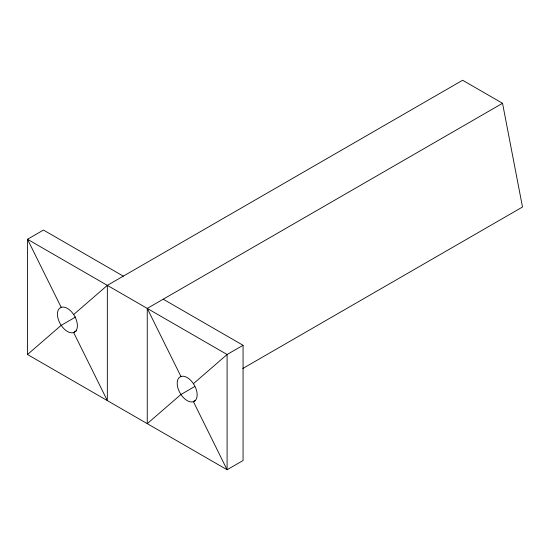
<?xml version="1.0" encoding="UTF-8"?>
<svg xmlns="http://www.w3.org/2000/svg" width="550" height="550" viewBox="0 0 550 550"><rect width="100%" height="100%" fill="white"/><g stroke="black" fill="none" stroke-linecap="round" stroke-linejoin="round"><path stroke-width="0.82" d="M163.226 299.2L243.066 345.29L243.066 460.529L227.095 469.748L27.5 354.516L61.188 325.339L75.701 316.958M73.652 314.545L107.339 285.368L462.619 80.252L502.542 103.297L522.5 207.013L242.818 368.486M193.414 383.687L227.095 354.509L243.066 345.29M76.526 330.804L73.624 332.482L107.339 400.606L107.339 285.368M194.734 386.519L180.943 394.481L147.256 423.658L147.256 308.419L502.542 103.297M195.559 400.366L193.387 401.624L227.095 469.748L227.095 354.509L27.5 239.278L27.5 354.516M123.303 276.148L43.471 230.058L27.5 239.278L61.215 307.402M147.256 308.419L180.971 376.544M61.504 307.244L59.627 308.241A14.114 8.147 60 0 0 60.218 323.771A14.114 8.147 60 0 0 73.336 332.64L75.213 331.643A14.114 8.147 60 0 0 74.614 316.119A14.114 8.147 60 0 0 61.504 307.244M181.266 376.386L179.383 377.382A14.114 8.147 60 0 0 179.981 392.913A14.114 8.147 60 0 0 193.091 401.782L194.968 400.785A14.114 8.147 60 0 0 194.377 385.254A14.114 8.147 60 0 0 181.266 376.386"/></g></svg>
